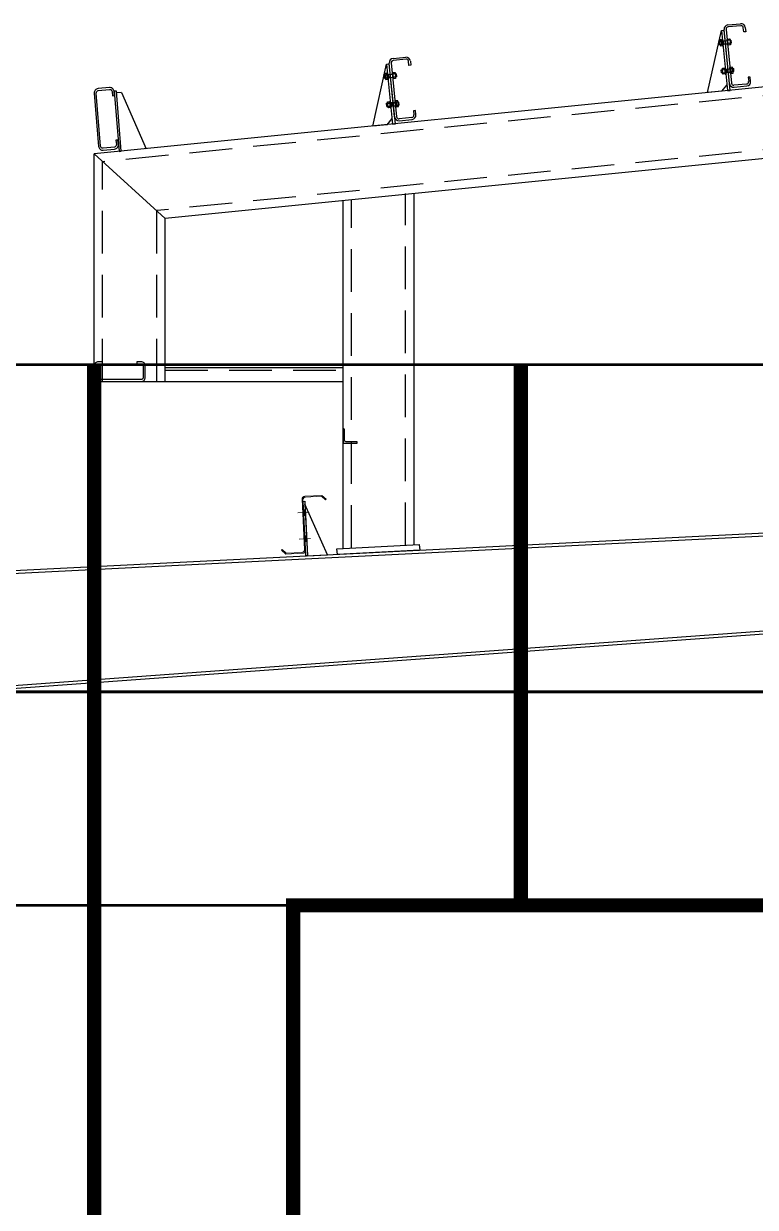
# Model space of a CAD drawing. Extents: x -33967 to 1773478, y -1022458 to -784650.
# Drawn here: x 1564713 to 1567285, y -996760 to -992600 of the extents above; entities that cross this region are included whole.
import ezdxf

# ---------------------------------------------------------------- set-up
doc = ezdxf.new("R2010")
doc.units = 0
doc.header["$LTSCALE"] = 1000
doc.header["$MEASUREMENT"] = 0
doc.linetypes.add('DASHED', pattern=[0.75, 0.5, -0.25])
for name, color, linetype in [('BOLT', 251, 'Continuous'), ('G L', 150, 'Continuous'), ('LT', 27, 'Continuous'), ('Prof', 2, 'Continuous'), ('PZ', 202, 'Continuous'), ('SPACE', 7, 'Continuous'), ('型钢', 6, 'Continuous'), ('檩托板', 7, 'Continuous')]:
    doc.layers.add(name, color=color, linetype=linetype)
doc.layers.add('檩条', color=30, linetype='Continuous', lineweight=5)

# ---------------------------------------------------------------- blocks, each defined once
blk = doc.blocks.new('LT')
at = {"layer": '檩托板', "elevation": 0.3}
for points in [[(1356481.7, 98209.6), (1356487.7, 98210), (1356497.9, 98018.2), (1356491.9, 98017.9)], [(1356488.2, 98200), (1356497.9, 98018.2), (1356567.8, 98021.9)]]:
    blk.add_lwpolyline(points, close=True, dxfattribs=at)
at = {"layer": '檩条', "color": 1, "linetype": 'Continuous'}
for p, q in [((1356503.9, 98171, -1.7), (1356464.1, 98168.9, -1.7)), ((1356508.8, 98079.6, -1.7), (1356468.9, 98077.5, -1.7))]:
    blk.add_line(p, q, dxfattribs=at)
at = {"layer": '檩条', "elevation": -1.7}
blk.add_lwpolyline([(1356481.4, 98214.6, -0.414214), (1356490.9, 98225.1), (1356546.6, 98228.1), (1356560.7, 98215.4), (1356562.7, 98217.6), (1356547.7, 98231.2), (1356487.7, 98228, 0.414214), (1356478.3, 98217.5), (1356487.7, 98040.7, -0.414214), (1356478.2, 98030.2), (1356422.6, 98027.2), (1356408.4, 98040), (1356406.4, 98037.7), (1356421.5, 98024.2), (1356481.4, 98027.4, 0.414214), (1356490.9, 98037.9), (1356481.4, 98214.6)], format="xyb", dxfattribs=at)
at = {"layer": '檩条', "color": 1, "linetype": 'Continuous'}
for points in [[(1356481.5, 98157.6, -1.7), (1356480.2, 98182, -1.7), (1356490.5, 98158, -1.7), (1356489.2, 98182.5, -1.7)], [(1356485, 98090.6, -1.7), (1356486.3, 98066.2, -1.7), (1356494, 98091.1, -1.7), (1356495.3, 98066.7, -1.7)]]:
    blk.add_solid(points, dxfattribs=at)

msp = doc.modelspace()

# ---------------------------------------------------------------- linework, layer by layer
at = {"color": 6, "const_width": 50}
for points in [[(1564960.9, -993802.4), (1564961.9, -1002606.5)], [(1566460.9, -993802.2), (1566461.2, -995698.9)]]:
    msp.add_lwpolyline(points, dxfattribs=at)
msp.add_lwpolyline([(1569260.7, -995698.9), (1565660.7, -995698.9), (1565660.7, -996898.9), (1569260.7, -996898.9)], close=True, dxfattribs=at)
at = {"layer": 'BOLT'}
for p, q in [((1567155.6, -992663.1), (1567173.6, -992661.3)), ((1567155.6, -992663.1), (1567156.7, -992674)), ((1567155.6, -992663.4), (1567155.6, -992663.1)), ((1567156.7, -992674), (1567174.7, -992672.2)), ((1567166.7, -992657.1), (1567159.3, -992657.8)), ((1567159.3, -992657.8), (1567161.4, -992678.5)), ((1567159.8, -992663), (1567167.2, -992662.2)), ((1567160.9, -992673.3), (1567168.2, -992672.6)), ((1567161.4, -992678.5), (1567168.8, -992677.7)), ((1567166.7, -992657), (1567169.2, -992656.7)), ((1567168.8, -992677.8), (1567166.7, -992657)), ((1567168.8, -992677.8), (1567171.3, -992677.6)), ((1567169.2, -992656.7), (1567171.3, -992677.6)), ((1567169.6, -992661.2), (1567173.6, -992660.8)), ((1567169.6, -992661.2), (1567169.6, -992661.5)), ((1567169.6, -992661.4), (1567169.6, -992661.2)), ((1567170.8, -992673.1), (1567174.8, -992672.7)), ((1567171.3, -992677.6), (1567171.2, -992677.3)), ((1567173.6, -992660.8), (1567188.6, -992659.3)), ((1567173.6, -992661.3), (1567188.6, -992659.8)), ((1567174.8, -992672.7), (1567173.6, -992660.8)), ((1567174.7, -992672.2), (1567189.7, -992670.7)), ((1567174.8, -992672.7), (1567189.8, -992671.2)), ((1567174.8, -992672.7), (1567174.8, -992672.4)), ((1567174.8, -992672.6), (1567174.8, -992672.7)), ((1567188.1, -992654.8), (1567185.6, -992655.1)), ((1567185.6, -992655.1), (1567187.7, -992676)), ((1567186.1, -992659.7), (1567186.1, -992659.5)), ((1567186.1, -992659.5), (1567186.1, -992659.8)), ((1567190.2, -992675.7), (1567187.7, -992676)), ((1567187.7, -992676), (1567187.7, -992675.7)), ((1567188.1, -992654.9), (1567195.5, -992654.2)), ((1567190.2, -992675.7), (1567188.1, -992654.8)), ((1567199.1, -992659), (1567188.7, -992660.1)), ((1567200.2, -992669.4), (1567189.7, -992670.4)), ((1567197.6, -992674.9), (1567190.2, -992675.6)), ((1567195.5, -992654.2), (1567197.6, -992674.9)), ((1567199.1, -992659), (1567199.1, -992659)), ((1567199.1, -992659), (1567200.2, -992669.4)), ((1567165.6, -992762.6), (1567183.6, -992760.8)), ((1567166.7, -992773.5), (1567165.6, -992762.6)), ((1567169.3, -992757.3), (1567176.6, -992756.6)), ((1567171.3, -992778), (1567169.3, -992757.3)), ((1567169.8, -992762.5), (1567177.2, -992761.7)), ((1567176.6, -992756.5), (1567179.1, -992756.2)), ((1567176.6, -992756.5), (1567178.7, -992777.4)), ((1567181.2, -992777.1), (1567179.1, -992756.2)), ((1567179.1, -992756.2), (1567179.1, -992756.5)), ((1567179.6, -992760.7), (1567183.5, -992760.3)), ((1567183.5, -992760.3), (1567198.5, -992758.8)), ((1567183.6, -992760.5), (1567183.5, -992760.3)), ((1567183.5, -992760.3), (1567183.6, -992760.6)), ((1567183.5, -992760.3), (1567184.7, -992772.2)), ((1567183.6, -992760.8), (1567198.6, -992759.3)), ((1567198.1, -992754.3), (1567195.6, -992754.6)), ((1567195.6, -992754.6), (1567195.6, -992754.8)), ((1567197.7, -992775.5), (1567195.6, -992754.6)), ((1567205.5, -992753.7), (1567198.1, -992754.4)), ((1567198.1, -992754.3), (1567200.2, -992775.2)), ((1567209.1, -992758.5), (1567198.6, -992759.6)), ((1567207.5, -992774.4), (1567205.5, -992753.7)), ((1567210.1, -992768.9), (1567209.1, -992758.5)), ((1565978.7, -992780.8), (1565996.7, -992779)), ((1565978.7, -992780.8), (1565979.8, -992791.7)), ((1565978.7, -992781.1), (1565978.7, -992780.8)), ((1565979.8, -992791.7), (1565997.8, -992789.9)), ((1565989.8, -992774.8), (1565982.4, -992775.5)), ((1565982.4, -992775.5), (1565984.5, -992796.2)), ((1565982.9, -992780.7), (1565990.3, -992779.9)), ((1565983.9, -992791), (1565991.3, -992790.3)), ((1565984.5, -992796.2), (1565991.8, -992795.4)), ((1565989.8, -992774.6), (1565992.3, -992774.4)), ((1565991.9, -992795.5), (1565989.8, -992774.6)), ((1565991.9, -992795.5), (1565994.3, -992795.3)), ((1565992.3, -992774.4), (1565994.3, -992795.3)), ((1565992.7, -992778.9), (1565996.7, -992778.5)), ((1565992.7, -992778.9), (1565992.7, -992779.2)), ((1565992.7, -992779), (1565992.7, -992778.9)), ((1565993.9, -992790.8), (1565997.9, -992790.4)), ((1565994.3, -992795.3), (1565994.3, -992795)), ((1565996.7, -992778.5), (1566011.7, -992777)), ((1565996.7, -992779), (1566011.7, -992777.5)), ((1565997.9, -992790.4), (1565996.7, -992778.5)), ((1565997.8, -992789.9), (1566012.8, -992788.4)), ((1565997.9, -992790.4), (1565997.8, -992790.1)), ((1565997.9, -992790.4), (1566012.8, -992788.9)), ((1565997.9, -992790.2), (1565997.9, -992790.4)), ((1566011.2, -992772.5), (1566008.7, -992772.7)), ((1566008.7, -992772.7), (1566010.8, -992793.6)), ((1566009.2, -992777.4), (1566009.2, -992777.2)), ((1566009.2, -992777.2), (1566009.2, -992777.5)), ((1566013.3, -992793.4), (1566010.8, -992793.6)), ((1566010.8, -992793.6), (1566010.8, -992793.4)), ((1566011.2, -992772.6), (1566018.6, -992771.9)), ((1566013.3, -992793.4), (1566011.2, -992772.5)), ((1566022.2, -992776.7), (1566011.7, -992777.8)), ((1566023.3, -992787.1), (1566012.8, -992788.1)), ((1566020.7, -992792.6), (1566013.3, -992793.3)), ((1566018.6, -992771.9), (1566020.7, -992792.6)), ((1566022.2, -992776.7), (1566022.2, -992776.7)), ((1566022.2, -992776.7), (1566023.3, -992787.1)), ((1567166.6, -992773.3), (1567166.7, -992773.5)), ((1567166.7, -992773.5), (1567184.7, -992771.7)), ((1567170.8, -992772.8), (1567178.2, -992772.1)), ((1567178.7, -992777.2), (1567171.3, -992778)), ((1567178.7, -992777.4), (1567181.2, -992777.1)), ((1567180.8, -992772.6), (1567180.7, -992772.3)), ((1567180.7, -992772.5), (1567180.8, -992772.6)), ((1567180.8, -992772.6), (1567184.7, -992772.2)), ((1567184.7, -992771.7), (1567199.7, -992770.2)), ((1567184.7, -992772.2), (1567199.7, -992770.7)), ((1567197.2, -992771), (1567197.2, -992770.7)), ((1567197.2, -992770.8), (1567197.2, -992771)), ((1567200.2, -992775.2), (1567197.7, -992775.5)), ((1567210.1, -992768.9), (1567199.6, -992769.9)), ((1567200.2, -992775.1), (1567207.5, -992774.4)), ((1567210.1, -992768.9), (1567210.1, -992768.9)), ((1565988.7, -992880.3), (1566006.7, -992878.5)), ((1565989.7, -992891.2), (1565988.7, -992880.3)), ((1565989.7, -992891.2), (1566007.8, -992889.4)), ((1565992.3, -992875), (1565999.7, -992874.3)), ((1565994.4, -992895.7), (1565992.3, -992875)), ((1565992.9, -992880.2), (1566000.2, -992879.4)), ((1565993.9, -992890.5), (1566001.3, -992889.8)), ((1565999.7, -992874.1), (1566002.2, -992873.9)), ((1565999.7, -992874.1), (1566001.8, -992895)), ((1566004.3, -992894.8), (1566002.2, -992873.9)), ((1566002.2, -992873.9), (1566002.2, -992874.2)), ((1566002.7, -992878.4), (1566006.6, -992878)), ((1566006.6, -992878), (1566021.6, -992876.5)), ((1566006.6, -992878.1), (1566006.6, -992878)), ((1566006.6, -992878), (1566006.7, -992878.3)), ((1566006.6, -992878), (1566007.8, -992889.9)), ((1566006.7, -992878.5), (1566021.7, -992877)), ((1566007.8, -992889.4), (1566022.8, -992887.9)), ((1566007.8, -992889.9), (1566022.8, -992888.4)), ((1566021.2, -992872), (1566018.7, -992872.3)), ((1566018.7, -992872.3), (1566018.7, -992872.5)), ((1566020.8, -992893.1), (1566018.7, -992872.3)), ((1566020.3, -992888.7), (1566020.3, -992888.4)), ((1566020.3, -992888.5), (1566020.3, -992888.7)), ((1566028.5, -992871.4), (1566021.2, -992872.1)), ((1566021.2, -992872), (1566023.2, -992892.9)), ((1566032.2, -992876.2), (1566021.7, -992877.3)), ((1566033.2, -992886.6), (1566022.7, -992887.6)), ((1566030.6, -992892.1), (1566028.5, -992871.4)), ((1566033.2, -992886.6), (1566032.2, -992876.2)), ((1566033.2, -992886.6), (1566033.2, -992886.6)), ((1565989.7, -992890.9), (1565989.7, -992891.2)), ((1566001.8, -992894.9), (1565994.4, -992895.7)), ((1566001.8, -992895), (1566004.3, -992894.8)), ((1566003.8, -992890.3), (1566007.8, -992889.9)), ((1566003.8, -992890.3), (1566003.8, -992890)), ((1566003.8, -992890.2), (1566003.8, -992890.3)), ((1566023.2, -992892.9), (1566020.8, -992893.1)), ((1566023.2, -992892.8), (1566030.6, -992892.1))]:
    msp.add_line(p, q, dxfattribs=at)
for centre, start, end in [((1567165.3, -992661.6), 133.226, 190.5385), ((1567166.5, -992673.5), 180.8827, 238.1952), ((1567190.4, -992659.1), 0.8827, 58.1952), ((1567191.6, -992671), 313.226, 10.5385), ((1567175.2, -992761.2), 133.226, 190.5385), ((1567200.4, -992758.6), 0.8827, 58.1952), ((1565988.4, -992779.3), 133.226, 190.5385), ((1565989.6, -992791.2), 180.8827, 238.1952), ((1566013.5, -992776.8), 0.8827, 58.1952), ((1566014.7, -992788.7), 313.226, 10.5385), ((1567176.4, -992773), 180.8827, 238.1952), ((1567201.6, -992770.5), 313.226, 10.5385), ((1565998.3, -992878.8), 133.226, 190.5385), ((1566023.5, -992876.3), 0.8827, 58.1952), ((1566024.6, -992888.2), 313.226, 10.5385), ((1565999.5, -992890.7), 180.8827, 238.1952)]:
    msp.add_arc(centre, 5.58, start, end, dxfattribs=at)
at = {"layer": 'G L', "color": 8}
for points in [[(1549210.7, -994380.9), (1558460.7, -994843.4), (1567460.7, -994393.4)], [(1558460.7, -994833.4), (1567460.7, -994383.4)], [(1558885.8, -995347.6), (1567460.7, -994723.9)], [(1558885.8, -995357.6), (1567460.7, -994733.9)]]:
    msp.add_lwpolyline(points, dxfattribs=at)
at = {"layer": 'LT', "linetype": 'ByBlock', "const_width": 10}
for points in [[(1540000.4, -993798.9), (1594920.5, -993798.9)], [(1540000.7, -994948.9), (1594920.5, -994948.9)], [(1540000.7, -995698.9), (1594920.5, -995698.9)]]:
    msp.add_lwpolyline(points, dxfattribs=at)
at = {"layer": 'Prof'}
for p, q in [((1567194.1, -992810.5), (1567175.2, -992621.4)), ((1567182.2, -992620.7), (1567201.1, -992809.8)), ((1567188.7, -992605), (1567233.4, -992600.5)), ((1567234.1, -992607.5), (1567189.4, -992612)), ((1567244.4, -992629.6), (1567242.9, -992614.7)), ((1567251.4, -992628.9), (1567244.4, -992629.6)), ((1567249.9, -992614), (1567251.4, -992628.9)), ((1566011.8, -992722.7), (1566056.5, -992718.2)), ((1566017.2, -992928.2), (1565998.3, -992739.1)), ((1566005.3, -992738.4), (1566024.2, -992927.5)), ((1566057.2, -992725.2), (1566012.5, -992729.7)), ((1566067.5, -992747.3), (1566066, -992732.4)), ((1566074.4, -992746.6), (1566067.5, -992747.3)), ((1566072.9, -992731.7), (1566074.4, -992746.6)), ((1567267.3, -992788.1), (1567260.3, -992788.8)), ((1567260.3, -992788.8), (1567261.8, -992803.7)), ((1567268.8, -992803), (1567267.3, -992788.1)), ((1567254.6, -992812.5), (1567209.9, -992817)), ((1567210.6, -992823.9), (1567255.3, -992819.4)), ((1566077.7, -992930.2), (1566032.9, -992934.6)), ((1566090.4, -992905.8), (1566083.4, -992906.5)), ((1566083.4, -992906.5), (1566084.9, -992921.4)), ((1566091.9, -992920.7), (1566090.4, -992905.8)), ((1566033.6, -992941.6), (1566078.4, -992937.1))]:
    msp.add_line(p, q, dxfattribs=at)
for points in [[(1565037.4, -993010.4), (1565038.9, -993025.4, -0.414214), (1565031.8, -993034.1), (1564992, -993038.1, -0.414214), (1564983.2, -993030.9), (1564968.3, -992844.5, -0.414214), (1564975.4, -992835.7), (1565015.3, -992831.7, -0.414214), (1565024, -992838.9), (1565025.5, -992853.8), (1565032.5, -992853.1), (1565031, -992838.2, 0.414214), (1565014.6, -992824.8), (1564974.8, -992828.7, 0.414214), (1564961.3, -992845.1), (1564976.2, -993031.6, 0.414214), (1564992.7, -993045.1), (1565032.5, -993041.1, 0.414214), (1565045.9, -993024.7), (1565044.4, -993009.7)], [(1565110.7, -993795.4), (1565125.7, -993795.4, -0.414214), (1565133.7, -993803.4), (1565133.7, -993843.4, -0.414214), (1565125.7, -993851.4), (1564975.7, -993851.4, -0.414214), (1564967.7, -993843.4), (1564967.7, -993803.4, -0.414214), (1564975.7, -993795.4), (1564990.7, -993795.4), (1564990.7, -993788.4), (1564975.7, -993788.4, 0.414214), (1564960.7, -993803.4), (1564960.7, -993843.4, 0.414214), (1564975.7, -993858.4), (1565125.7, -993858.4, 0.414214), (1565140.7, -993843.4), (1565140.7, -993803.4, 0.414214), (1565125.7, -993788.4), (1565110.7, -993788.4)]]:
    msp.add_lwpolyline(points, format="xyb", close=True, dxfattribs=at)
for centre, radius, start, end in [((1567190.2, -992619.9), 15, 95.7106, 185.7106), ((1567190.2, -992619.9), 8, 95.7106, 185.7106), ((1567234.9, -992615.5), 15, 5.7106, 95.7106), ((1567234.9, -992615.5), 8, 5.7106, 95.7106), ((1566013.2, -992737.6), 15, 95.7106, 185.7106), ((1566058, -992733.1), 15, 5.7106, 95.7106), ((1566013.2, -992737.6), 8, 95.7106, 185.7106), ((1566058, -992733.1), 8, 5.7106, 95.7106), ((1567253.8, -992804.5), 8, 275.7106, 5.7106), ((1567253.8, -992804.5), 15, 275.7106, 5.7106), ((1567209.1, -992809), 15, 185.7106, 275.7106), ((1567209.1, -992809), 8, 185.7106, 275.7106), ((1566032.2, -992926.7), 15, 185.7106, 275.7106), ((1566032.2, -992926.7), 8, 185.7106, 275.7106), ((1566076.9, -992922.2), 8, 275.7106, 5.7106), ((1566076.9, -992922.2), 15, 275.7106, 5.7106)]:
    msp.add_arc(centre, radius, start, end, dxfattribs=at)
at = {"layer": 'PZ'}
for p, q in [((1567117.4, -992842.8), (1567165.9, -992624.5)), ((1567165.9, -992624.5), (1567175.4, -992623.5)), ((1567165.9, -992624.5), (1567187.1, -992835.8)), ((1567196.6, -992834.8), (1567175.4, -992623.5)), ((1565940.5, -992960.4), (1565989, -992742.2)), ((1565989, -992742.2), (1565998.5, -992741.2)), ((1565989, -992742.2), (1566010.2, -992953.5)), ((1566019.7, -992952.5), (1565998.5, -992741.2)), ((1565056.6, -992842.4), (1565039.6, -992844.1)), ((1565056.6, -992842.4), (1565143.6, -993040.1)), ((1567167.9, -992837.7), (1567117.4, -992842.8)), ((1567167.9, -992837.7), (1567185.1, -992816)), ((1567187.1, -992835.8), (1567196.6, -992834.8)), ((1565991, -992955.4), (1565940.5, -992960.4)), ((1565991, -992955.4), (1566008.2, -992933.7)), ((1566010.2, -992953.5), (1566019.7, -992952.5))]:
    msp.add_line(p, q, dxfattribs=at)
for points in [[(1565031, -992838.2), (1565048.4, -993049.7), (1565056.3, -993048.9), (1565038.9, -992837.4)], [(1566103.8, -994431.3), (1566105.4, -994451.2), (1565815.9, -994465.7), (1565814.3, -994445.7)]]:
    msp.add_lwpolyline(points, close=True, dxfattribs=at)
at = {"layer": '型钢', "color": 8}
for p, q in [((1567460.7, -992808.4), (1564960.7, -993058.4)), ((1565210.7, -993284.7), (1564960.7, -993058.4)), ((1564960.7, -993858.4), (1564960.7, -993058.4)), ((1567460.7, -993059.7), (1565210.7, -993284.7)), ((1565835.7, -994444.7), (1565835.7, -993222.2)), ((1566085.7, -994432.2), (1566085.7, -993197.2)), ((1565210.7, -993858.4), (1565210.7, -993284.7)), ((1565210.7, -993808.4), (1565835.7, -993808.4)), ((1564960.7, -993858.4), (1565210.7, -993858.4)), ((1565210.7, -993858.4), (1565835.7, -993858.4))]:
    msp.add_line(p, q, dxfattribs=at)
at = {"layer": '型钢', "color": 8, "linetype": 'DASHED', "ltscale": 0.3}
for p, q in [((1567460.7, -992838.6), (1564990.7, -993085.6)), ((1567460.7, -993029.5), (1565180.7, -993257.5)), ((1564990.7, -993858.4), (1564990.7, -993085.6)), ((1565865.7, -994443.2), (1565865.7, -993222.2)), ((1566055.7, -994433.7), (1566055.7, -993197.2)), ((1565180.7, -993858.4), (1565180.7, -993257.5)), ((1565210.7, -993818.4), (1565835.7, -993818.4))]:
    msp.add_line(p, q, dxfattribs=at)
at = {"layer": '型钢', "color": 8}
msp.add_lwpolyline([(1565835.7, -994074.9), (1565885.7, -994074.9), (1565885.7, -994071.5, 0.414214), (1565884, -994069.9), (1565846.2, -994069.9, -0.414214), (1565840.7, -994064.4), (1565840.7, -994026.5, 0.414214), (1565839, -994024.9), (1565835.7, -994024.9)], format="xyb", close=True, dxfattribs=at)

# ---------------------------------------------------------------- block references
at = {"layer": 'SPACE', "color": 8, "rotation": 359.81312795748}
msp.add_blockref('LT', (208900.3, -1088064.4, -0.3), dxfattribs=at)

doc.saveas('drawing.dxf')
